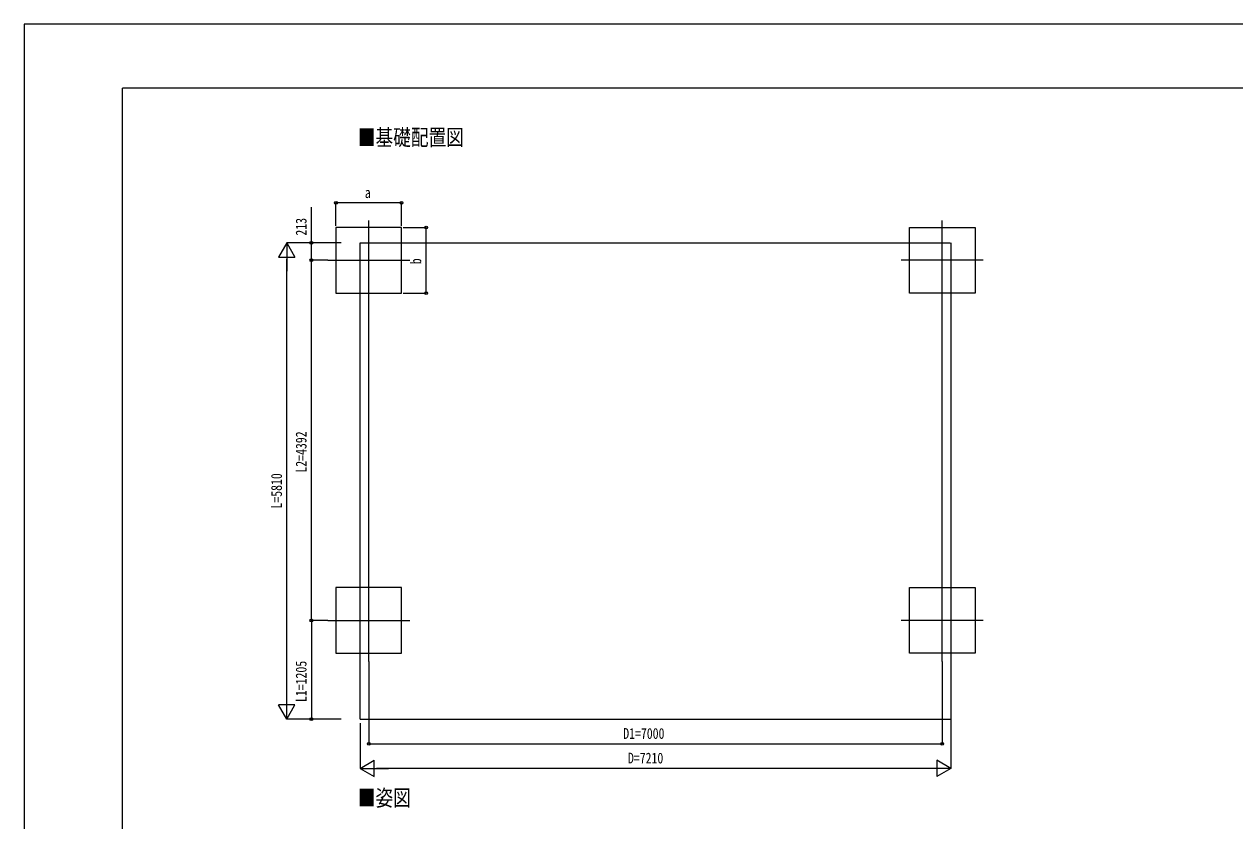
# Model space of a CAD drawing. Units: millimetres, scale not verified. Extents: x -16820 to 16820, y -11880 to 11880.
# Drawn here: x -16820 to -2044, y 2164 to 11880 of the extents above; entities that cross this region are included whole.
import ezdxf
from ezdxf.enums import TextEntityAlignment as Align

# ---------------------------------------------------------------- set-up
doc = ezdxf.new("R2010")
doc.units = ezdxf.units.MM
doc.header["$LTSCALE"] = 60
for name, color, linetype in [('0-2_USER1', 3, 'Continuous'), ('0-3_YKK_12', 2, 'Continuous'), ('0-4_YKK_A1', 4, 'Continuous'), ('0-5_YKK_D', 6, 'Continuous'), ('0-6_YKK_ZWAK', 7, 'Continuous')]:
    doc.layers.add(name, color=color, linetype=linetype)
doc.styles.add('ＭＳ ゴシック', font='')
doc.styles.get('ＭＳ ゴシック').set_extended_font_data('MS Gothic')

msp = doc.modelspace()

# ---------------------------------------------------------------- linework, layer by layer
at = {"layer": '0-3_YKK_12'}
for p, q in [((-12614.92, 4108.51), (-12614.92, 9484.31)), ((-5614.82, 4108.51), (-5614.82, 9484.31)), ((-13114.92, 9000.51), (-12114.92, 9000.51)), ((-5114.82, 9000.51), (-6114.82, 9000.51)), ((-13114.92, 4608.51), (-12114.92, 4608.51)), ((-5114.82, 4608.51), (-6114.82, 4608.51))]:
    msp.add_line(p, q, dxfattribs=at)
at = {"layer": '0-4_YKK_A1'}
for p, q in [((-12719.92, 3403.51), (-12719.92, 9213.48)), ((-12719.92, 9213.48), (-5519.82, 9213.48)), ((-5509.82, 9213.48), (-5509.82, 3403.51)), ((-12719.92, 3403.51), (-5509.82, 3403.51))]:
    msp.add_line(p, q, dxfattribs=at)
for points in [[(-12214.92, 8600.51), (-12214.92, 9400.51), (-13014.92, 9400.51), (-13014.92, 8600.51)], [(-6014.82, 8600.51), (-6014.82, 9400.51), (-5214.82, 9400.51), (-5214.82, 8600.51)], [(-12214.92, 4208.51), (-12214.92, 5008.51), (-13014.92, 5008.51), (-13014.92, 4208.51)], [(-6014.82, 4208.51), (-6014.82, 5008.51), (-5214.82, 5008.51), (-5214.82, 4208.51)]]:
    msp.add_lwpolyline(points, close=True, dxfattribs=at)
at = {"layer": '0-5_YKK_D'}
for p, q in [((-13014.92, 9420.51), (-13014.92, 9701.51)), ((-12214.92, 9700.51), (-13014.92, 9700.51)), ((-12214.92, 9420.51), (-12214.92, 9701.51)), ((-12194.92, 9401.51), (-11913.92, 9401.51)), ((-11914.92, 8600.51), (-11914.92, 9401.51)), ((-13614.92, 9213.48), (-13714.92, 9040.28)), ((-12951.68, 9213.48), (-13615.92, 9213.48)), ((-13614.92, 9213.48), (-13514.92, 9040.28)), ((-13614.92, 9213.48), (-13614.92, 8867.07)), ((-12951.68, 9213.48), (-13315.92, 9213.48)), ((-13714.92, 9040.28), (-13514.92, 9040.28)), ((-13614.92, 3603.51), (-13614.92, 9013.48)), ((-13115.92, 9000.51), (-13315.92, 9000.51)), ((-13115.92, 9000.51), (-13315.92, 9000.51)), ((-13314.92, 4608.51), (-13314.92, 9000.51)), ((-12194.92, 8600.51), (-11913.92, 8600.51)), ((-13115.92, 4608.51), (-13315.92, 4608.51)), ((-13115.92, 4608.51), (-13315.92, 4608.51)), ((-13314.92, 4608.51), (-13314.92, 3403.51)), ((-12614.92, 4107.51), (-12614.92, 3102.51)), ((-5614.82, 4107.51), (-5614.82, 3102.51)), ((-13614.92, 3403.51), (-13614.92, 3749.92)), ((-13614.92, 3403.51), (-13714.92, 3576.71)), ((-13514.92, 3576.71), (-13714.92, 3576.71)), ((-13614.92, 3403.51), (-13514.92, 3576.71)), ((-12951.68, 3403.51), (-13615.92, 3403.51)), ((-12952.68, 3403.51), (-13315.92, 3403.51)), ((-5509.82, 3402.51), (-5509.82, 2802.51)), ((-12719.92, 3353.51), (-12719.92, 2802.51)), ((-12614.92, 3103.51), (-5614.82, 3103.51)), ((-12719.92, 2803.51), (-12546.72, 2903.51)), ((-12546.72, 2703.51), (-12546.72, 2903.51)), ((-5509.82, 2803.51), (-5683.03, 2903.51)), ((-5683.03, 2903.51), (-5683.03, 2703.51)), ((-12719.92, 2803.51), (-12546.72, 2703.51)), ((-12719.92, 2803.51), (-12373.51, 2803.51)), ((-5709.82, 2803.51), (-12519.92, 2803.51)), ((-5509.82, 2803.51), (-5856.23, 2803.51)), ((-5509.82, 2803.51), (-5683.03, 2703.51))]:
    msp.add_line(p, q, dxfattribs=at)
msp.add_lwpolyline([(-13314.92, 9000.51), (-13314.92, 9213.48), (-13314.92, 9647.88)], dxfattribs=at)
for centre in [(-13014.92, 9700.51), (-12214.92, 9700.51), (-11914.92, 9401.51), (-13314.92, 9213.48), (-13314.92, 9000.51), (-13314.92, 9000.51), (-11914.92, 8600.51), (-13314.92, 4608.51), (-13314.92, 4608.51), (-13314.92, 3403.51), (-12614.92, 3103.51), (-5614.82, 3103.51)]:
    msp.add_circle(centre, 17, dxfattribs=at)
at = {"layer": '0-6_YKK_ZWAK'}
for p in [(15580.08, 11100), (-15619.92, -10100)]:
    msp.add_line(p, (-15619.92, 11100), dxfattribs=at)
msp.add_lwpolyline([(-16820, -11880), (16820, -11880), (16820, 11880), (-16820, 11880)], close=True, dxfattribs=at)

# ---------------------------------------------------------------- texts
at = {"layer": '0-2_USER1', "style": 'ＭＳ ゴシック', "width": 0.8}
for s, p in [('■基礎配置図', (-12748.8, 10341.98)), ('■姿図', (-12748.8, 2285))]:
    msp.add_text(s, height=197.9, dxfattribs=at).set_placement(p, align=Align.BOTTOM_LEFT)
at = {"layer": '0-5_YKK_D', "style": 'ＭＳ ゴシック', "width": 0.8}
for s, p in [('a', (-12662.92, 9720.51)), ('D1=7000', (-9508.47, 3123.51)), ('D=7210', (-9450.87, 2823.51))]:
    msp.add_text(s, height=132, dxfattribs=at).set_placement(p, align=Align.BOTTOM_LEFT)
for s, p in [('213', (-13334.92, 9301.48)), ('b', (-11934.92, 8953.01)), ('L2=4392', (-13334.92, 6410.91)), ('L=5810', (-13634.92, 5972.49)), ('L1=1205', (-13334.92, 3612.41))]:
    msp.add_text(s, height=132, rotation=90, dxfattribs=at).set_placement(p, align=Align.BOTTOM_LEFT)

doc.saveas('drawing.dxf')
